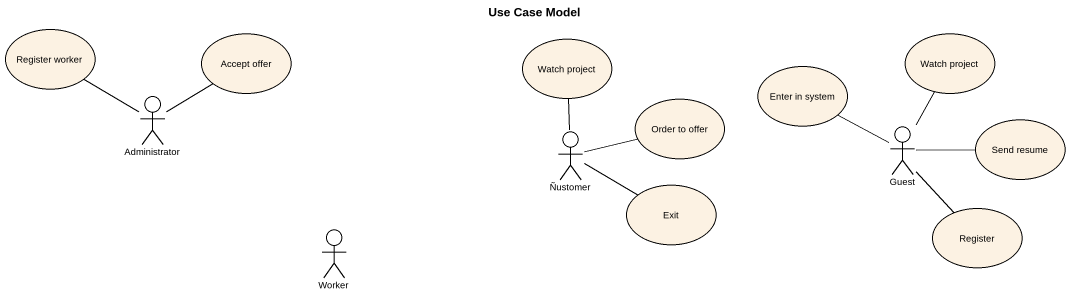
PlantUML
@startuml
title Use Case Model
usecase "Register worker" as Register_worker
usecase "Accept offer" as Accept_offer
usecase "Watch project" as Watch_project
usecase "Watch project" as Watch_project_2
actor Administrator
usecase "Order to offer" as Order_to_offer
usecase "Enter in system" as Enter_in_system
actor Ñustomer
actor Guest
usecase "Send resume" as Send_resume
usecase Exit
usecase Register
actor Worker
Administrator -up- Register_worker
Administrator -up- Accept_offer
Ñustomer -up- Watch_project
Ñustomer -right- Order_to_offer
Ñustomer -right- Exit
Guest -up- Watch_project_2
Guest -up- Enter_in_system
Guest -right- Send_resume
Guest -- Register
@enduml
